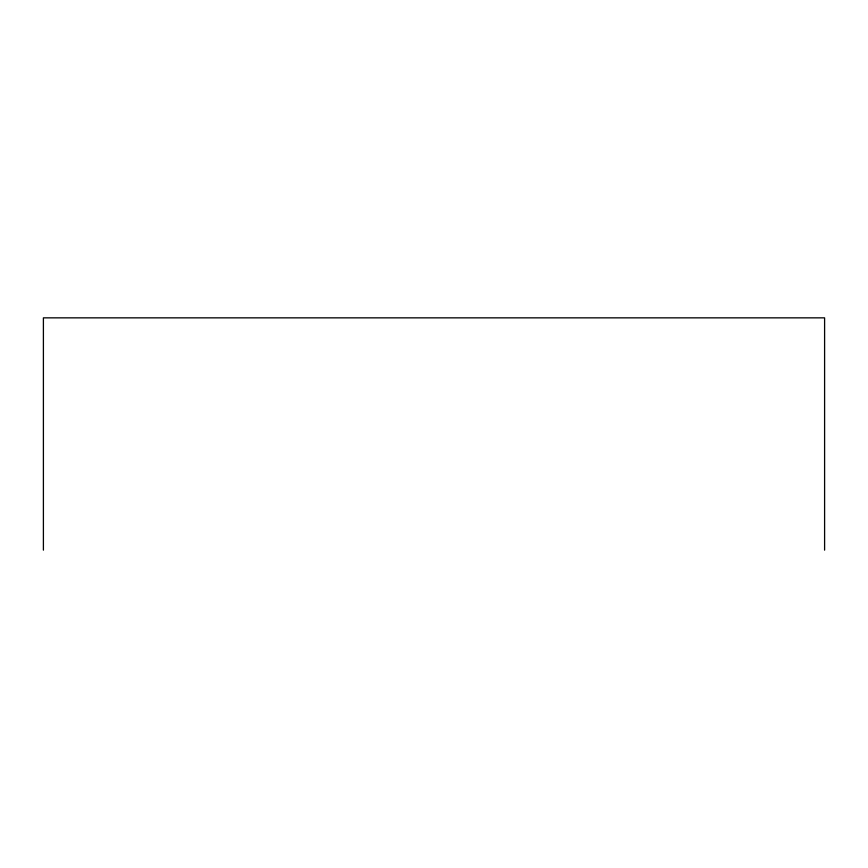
<?xml version="1.0" encoding="UTF-8"?>
<svg xmlns="http://www.w3.org/2000/svg" width="868" height="868" viewBox="0 0 868 868"><rect width="100%" height="100%" fill="white"/><g stroke="black" fill="none" stroke-linecap="round" stroke-linejoin="round"><path stroke-width="1.3" d="M824.6 550.149L824.6 317.851L43.4 317.851L43.4 550.149"/></g></svg>
